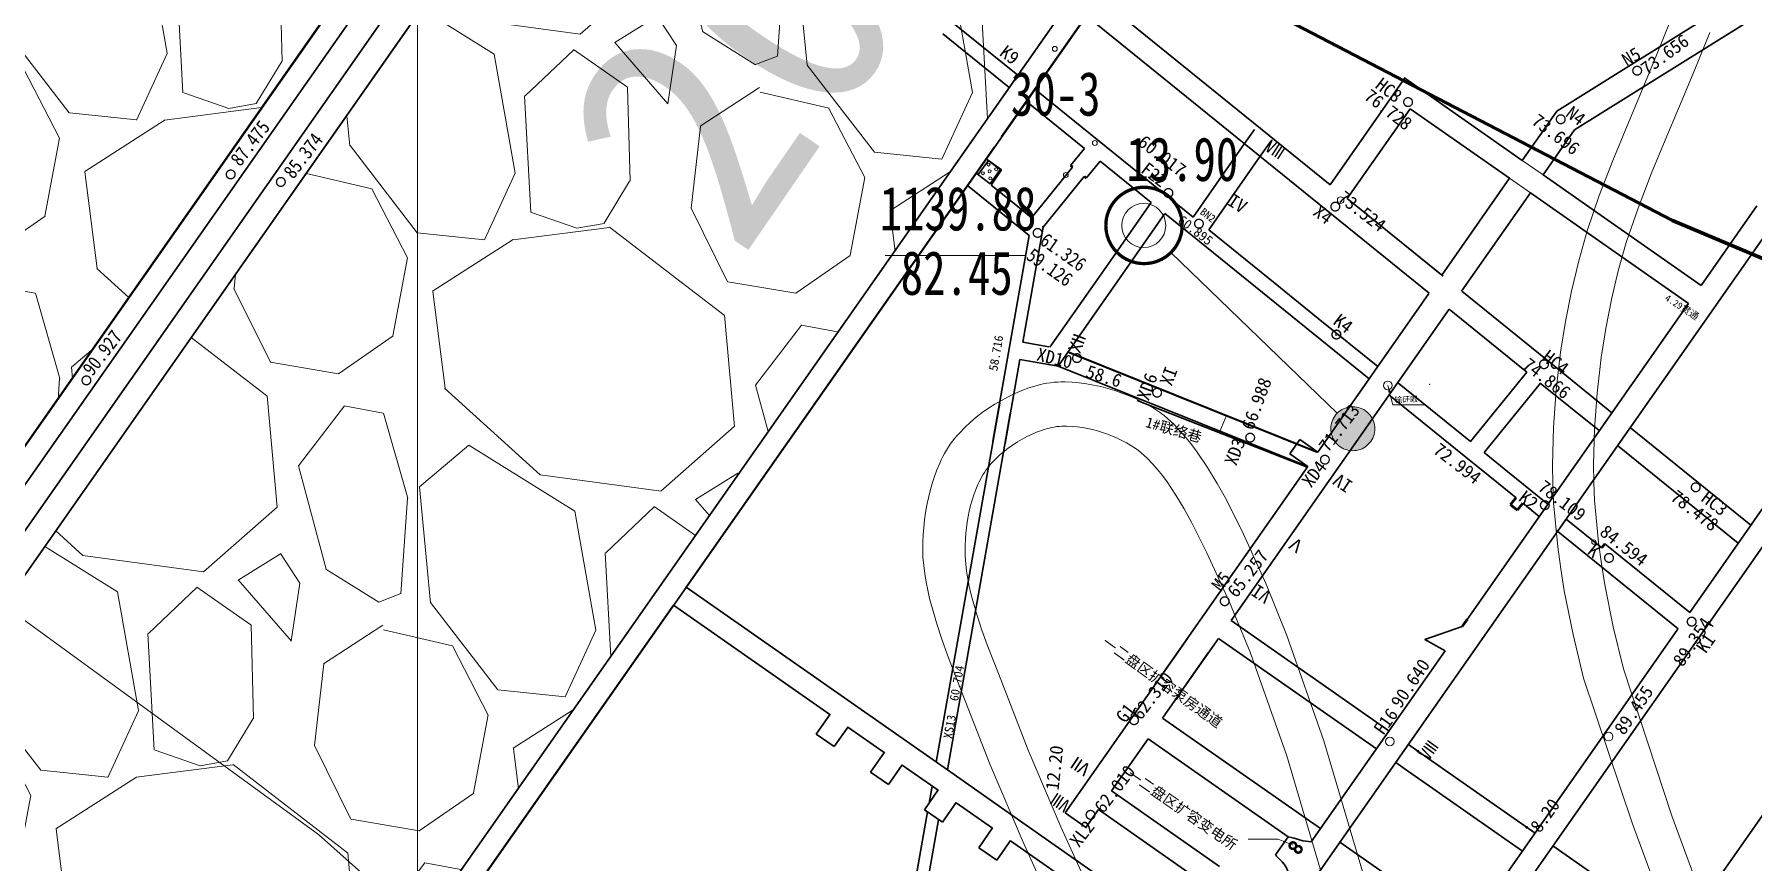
# Model space of a CAD drawing. Header units: inches. Extents: x 36473197 to 36486087, y 3899343 to 3911260.
# Drawn here: x 36481912.7 to 36482304.2, y 3903540.6 to 3903729.2 of the extents above; entities that cross this region are included whole.
import ezdxf

# ---------------------------------------------------------------- set-up
doc = ezdxf.new("R2010")
doc.units = ezdxf.units.IN
doc.header["$MEASUREMENT"] = 0
doc.layers.get('0').update_dxf_attribs({"lineweight": 0})
doc.layers.get('Defpoints').update_dxf_attribs({"lineweight": 0})
for name, color, linetype, lineweight in [('4煤底板等值线', 7, 'Continuous', 0), ('公路', 7, 'Continuous', 0), ('向北背斜轴', 7, 'Continuous', 0), ('四盘区辅运巷', 7, 'Continuous', 0), ('密闭墙', 7, 'Continuous', 0), ('导线点', 7, 'Continuous', 0), ('巷道掘进尺', 7, 'Continuous', 0), ('巷道注记', 7, 'Continuous', 0), ('经纬网', 7, 'Continuous', 0), ('采掘图', 7, 'Continuous', 0), ('采空区', 7, 'Continuous', 0), ('钻孔', 7, 'Continuous', 0), ('钻孔变量', 7, 'Continuous', 0)]:
    doc.layers.add(name, color=color, linetype=linetype, lineweight=lineweight)
doc.layers.add('保护煤柱', color=7, linetype='Continuous', lineweight=0, true_color=0xff0042)
doc.layers.add('巷道1', color=7, linetype='Continuous', lineweight=0, true_color=0x2d2d2d)
doc.styles.add('仿宋', font='simfang.ttf')
doc.styles.add('宋体', font='SIMSUN.TTC')
doc.styles.add('黑体', font='simhei.ttf')
doc.linetypes.add('保护煤柱', pattern='A,0.0195,-0.001,[6,西北矿业高家堡煤矿2022年采掘接续图(2022.8.14).shx,S=1.01575e-06,R=0,X=0,Y=0],0.0195', length=0.04)
doc.dimstyles.get("Standard").update_dxf_attribs({"dimtxt": 30, "dimasz": 20, "dimexe": 0.18, "dimexo": 0.0625, "dimgap": 0.09, "dimtad": 1, "dimdec": 0, "dimzin": 0, "dimdsep": 46, "dimtxsty": '仿宋', "dimcen": 0.09, "dimclrd": 150, "dimclre": 150, "dimadec": 0, "dimazin": 0, "dimtfac": 1, "dimtdec": 0, "dimtofl": 0, "dimtmove": 0, "dimatfit": 3, "dimfxl": 1, "dimtolj": 1, "dimtzin": 0, "dimlwd": 0, "dimarcsym": 0})

# ---------------------------------------------------------------- blocks, each defined once
blk = doc.blocks.new('临时经纬仪导线点_1')
at = {"color": 7, "const_width": 0.3}
blk.add_lwpolyline([(1, 0), (0.97, 0.26), (0.87, 0.5), (0.71, 0.71), (0.5, 0.87), (0.26, 0.97), (0, 1), (-0.26, 0.97), (-0.5, 0.87), (-0.71, 0.71), (-0.87, 0.5), (-0.97, 0.26), (-1, 0), (-0.97, -0.26), (-0.87, -0.5), (-0.71, -0.71), (-0.5, -0.87), (-0.26, -0.97), (0, -1), (0.26, -0.97), (0.5, -0.87), (0.71, -0.71), (0.87, -0.5), (0.97, -0.26), (1, 0)], dxfattribs=at)
blk = doc.blocks.new('临时经纬仪导线点')
at = {"color": 0, "const_width": 0.3}
blk.add_lwpolyline([(1, 0), (0.97, 0.26), (0.87, 0.5), (0.71, 0.71), (0.5, 0.87), (0.26, 0.97), (0, 1), (-0.26, 0.97), (-0.5, 0.87), (-0.71, 0.71), (-0.87, 0.5), (-0.97, 0.26), (-1, 0), (-0.97, -0.26), (-0.87, -0.5), (-0.71, -0.71), (-0.5, -0.87), (-0.26, -0.97), (0, -1), (0.26, -0.97), (0.5, -0.87), (0.71, -0.71), (0.87, -0.5), (0.97, -0.26), (1, 0)], dxfattribs=at)
blk = doc.blocks.new('lr_block_328')
at = {"color": 7, "const_width": 0.6}
blk.add_lwpolyline([(1.18, 1.69), (1.15, 1.64), (0.92, 1.31), (0.69, 0.98), (0.46, 0.66), (0.23, 0.33), (0, 0)], dxfattribs=at)
blk = doc.blocks.new('lr_block_149')
at = {"color": 7, "const_width": 0.6}
blk.add_lwpolyline([(0.76, 0.93), (0.69, 0.85), (0.44, 0.54), (0.19, 0.23), (0, 0)], dxfattribs=at)
blk = doc.blocks.new('lr_block_150')
at = {"color": 30, "true_color": 0xff8000, "const_width": 0.6}
blk.add_lwpolyline([(0, 0), (0.09, 0.11), (0.34, 0.42), (0.59, 0.73), (0.84, 1.04), (1.09, 1.35), (1.28, 1.59)], dxfattribs=at)
blk = doc.blocks.new('lr_block_151')
at = {"color": 30, "true_color": 0xff8000, "const_width": 0.6}
blk.add_lwpolyline([(1.56, 0), (1.48, 0.06), (1.17, 0.31), (0.86, 0.56), (0.55, 0.81), (0.23, 1.07), (0, 1.25)], dxfattribs=at)
blk = doc.blocks.new('lr_block_152')
at = {"color": 30, "true_color": 0xff8000, "const_width": 0.6}
blk.add_lwpolyline([(1.27, 1.58), (1.19, 1.48), (0.94, 1.17), (0.69, 0.86), (0.44, 0.55), (0.19, 0.23), (0, 0)], dxfattribs=at)
blk = doc.blocks.new('lr_block_254_1')
at = {"color": 30, "true_color": 0xff8000, "const_width": 0.6}
blk.add_lwpolyline([(0.47, 0), (0.23, 0.19), (0, 0.38)], dxfattribs=at)
blk = doc.blocks.new('lr_block_255_1')
at = {"color": 30, "true_color": 0xff8000, "const_width": 0.6}
blk.add_lwpolyline([(0.48, 0), (0.23, 0.2), (0, 0.39)], dxfattribs=at)
blk = doc.blocks.new('*D205')
at = {"layer": 'Defpoints', "color": 0, "transparency": 16777216}
for p in [(36485936.09, 3904772.87), (36482207.75, 3899448.44), (36482358.83, 3899342.66)]:
    blk.add_point(p, dxfattribs=at)
at = {"layer": '四盘区辅运巷', "color": 150, "lineweight": -2, "transparency": 16777216}
for p, q in [((36485936.14, 3904772.84), (36486087.31, 3904666.98)), ((36482207.81, 3899448.41), (36482358.98, 3899342.55))]:
    blk.add_line(p, q, dxfattribs=at)
at = {"layer": '四盘区辅运巷', "color": 150, "lineweight": 0, "transparency": 16777216}
blk.add_line((36486075.69, 3904650.7), (36482370.3, 3899359.04), dxfattribs=at)
at = {"layer": '四盘区辅运巷', "color": 150, "transparency": 16777216}
for points in [[(36486072.96, 3904652.61), (36486078.42, 3904648.79), (36486087.16, 3904667.08)], [(36482367.57, 3899360.95), (36482373.03, 3899357.13), (36482358.83, 3899342.66)]]:
    blk.add_solid(points, dxfattribs=at)
at = {"layer": '四盘区辅运巷', "color": 0, "transparency": 16777216, "insert": (36484210.49, 3902013.62), "char_height": 30, "attachment_point": 5, "rotation": 54.9991, "style": '仿宋'}
blk.add_mtext('\\A1;650', dxfattribs=at)

msp = doc.modelspace()

# ---------------------------------------------------------------- hatches: boundary and pattern name
at = {"layer": '导线点'}
msp.add_hatch(color=7, dxfattribs=at).paths.add_polyline_path([(36482221.06, 3903649.15), (36482221.78, 3903647.58), (36482221.23, 3903647.43)], flags=17)
at = {"layer": '采空区'}
h = msp.add_hatch(dxfattribs=at)
h.set_pattern_fill('GRAVEL', color=160, scale=105.790118, angle=-45, style=0)
h.set_pattern_definition([(148.011827392, (68595906.7824, -13822342.932), (-1084.5972532358, 668.1492536708), [14.23257937, -1409.02790148]), (104.968780616, (68595894.711, -13822335.3927), (324.60542222537, -1231.83032385526), [24.42355305, -2417.93098663]), (52.509486966, (68595888.4025, -13822311.798), (-962.3304480337, -1243.8860362498), [17.2213618, -1704.91699648]), (187.272728894, (68595855.193, -13822275.7586), (2102.03324767324, 263.1870727482), [22.2411029, -2201.86876955]), (212.832694066, (68595833.131, -13822278.574), (1158.3562619836, 741.3383686664), [21.80916186, -2159.1099997]), (277.272728894, (68595814.8055, -13822290.399), (-263.1870727482, 2102.03324767324), [22.2411029, -2201.86876955]), (317.693280355, (68595817.621, -13822312.461), (-1280.6230671857, 1170.6969212542), [29.41272083, -2911.85698693]), (352.254368263, (68595839.3733, -13822332.2587), (2420.61081370132, -325.1753159775), [27.7686366, -2749.09602793]), (41.428605503, (68595866.8885, -13822336.001), (1207.43395219005, 1072.25659396515), [22.31642548, -2209.32856695]), (95.235398197, (68595883.621, -13822321.235), (97.870433537, -1164.3841181808), [25.4776458, -1248.40407042]), (142.396477686, (68595881.2962, -13822295.8634), (-1366.43778832802, 1048.145169176), [32.9481208, -3261.86639243]), (58.813114722, (68595872.336, -13822379.084), (496.519811386, 839.4937490794), [11.24559538, -1113.31878876]), (91.468274278, (68595878.1593, -13822369.463), (30.4242278625, -1391.1191068693), [21.39467617, -2118.07806326]), (144.99903989, (68595877.61, -13822348.076), (-104.18323661, -18.36851547), [14.96094433, -134.64887587]), (123.197630402, (68595888.827, -13822338.578), (300.20905056, -484.1791521155), [8.05676384, -797.61677474]), (211.800449374, (68595884.416, -13822331.837), (294.181194363, 159.288783014), [11.39391312, -558.30330943]), (310.96279642, (68595874.732, -13822337.84), (263.472019624, -275.812678895), [18.50575962, -598.35133172]), (81.56409107, (68595886.864, -13822351.815), (-67.446205674, -226.734988688), [13.38149787, -321.15623022]), (296.388580222, (68595873.762, -13822271.4104), (496.2348645101, -986.7268196989), [18.74600898, -1855.85966514]), (350.34521583, (68595882.094, -13822288.203), (-1219.489664585, 214.679276294), [15.7268648, -1556.95630813]), (213.197630402, (68595907.701, -13822348.142), (484.1791521155, 300.20905056), [16.11342188, -789.5601167]), (263.609499554, (68595894.217, -13822356.964), (128.86455515155, 1096.9379125064), [18.74600898, -1855.85966514]), (259.44299467, (68595809.169, -13822282.799), (116.523895881, 557.653213987), [18.07741543, -885.7937524]), (214.774180457, (68595805.8566, -13822300.57), (1054.1730253733, 722.9698531985), [15.14681757, -1499.53716794]), (346.800449375, (68595803.701, -13822367.552), (557.653213987, -116.523895881), [16.11342188, -789.5601167]), (297.353064525, (68595819.389, -13822371.231), (-655.5236475241, 1280.9080140618), [17.73370334, -1755.63182905]), (349.44299467, (68595794.701, -13822316.502), (-557.653213987, 116.523895881), [9.03870772, -894.8324601]), (21.30897236, (68595802.6, -13822361.3), (398.364430973, 177.657298482), [5.39423814, -534.03163993]), (85.96279642, (68595807.625, -13822359.34), (-49.077690206, -330.918225299), [21.80916186, -414.37467045]), (106.008045845, (68595809.16, -13822337.5855), (287.8683912895, -1023.4638506347), [20.21120212, -2000.90617204]), (223.68910741, (68595865.356, -13822339.494), (189.997957753, 140.920267546), [15.25726246, -366.17443387]), (273.156266475, (68595854.3234, -13822350.033), (103.8982897342, -1807.85205331037), [26.63731707, -2637.08980142]), (340.94443579, (68595855.79, -13822376.63), (-802.7567181436, 288.1533381656), [10.89172743, -1078.2842042]), (9.9990399, (68595866.08, -13822380.19), (85.81472114, 122.55175208), [6.3474071, -99.4427113]), (40.255477052, (68595811.918, -13822334.951), (-655.8085944002, -545.3125547165), [14.6967864, -1454.9865081]), (328.011827393, (68595823.1344, -13822325.454), (1084.5972532358, -668.1492536708), [28.46515874, -1394.7953221]), (279.9990399, (68595847.28, -13822340.53), (122.55175208, -85.81472114), [27.50543078, -78.28468762]), (245.303886357, (68595852.053, -13822367.621), (-545.5975015926, -1170.4119743781), [16.72689878, -1655.96174163]), (174.053643987, (68595845.065, -13822382.818), (-435.101461909, 30.7091747386), [15.40325282, -754.76043433]), (127.645015252, (68595829.7442, -13822381.222), (-1390.83415999324, 1795.7963409158), [25.07913442, -2482.83845253]), (95.425118628, (68595814.4267, -13822361.364), (-134.60746447276, 1372.75059140138), [26.5320559, -2626.6706156])])
h.paths.add_polyline_path([(36482201.34, 3904312.14), (36481612.67, 3903471.47), (36481735.56, 3903385.42), (36482324.23, 3904226.1)], flags=17)
h = msp.add_hatch(dxfattribs=at)
h.set_pattern_fill('GRAVEL', color=160, scale=105.790118, angle=-45, style=0)
h.set_pattern_definition([(148.011827392, (68596004.432, -13822474.41), (-1084.5972532358, 668.1492536708), [14.23257937, -1409.02790148]), (104.968780616, (68595992.3607, -13822466.8707), (324.60542222537, -1231.83032385526), [24.42355305, -2417.93098663]), (52.509486966, (68595986.052, -13822443.276), (-962.3304480337, -1243.8860362498), [17.2213618, -1704.91699648]), (187.272728894, (68595952.843, -13822407.2366), (2102.03324767324, 263.1870727482), [22.2411029, -2201.86876955]), (212.832694066, (68595930.7806, -13822410.052), (1158.3562619836, 741.3383686664), [21.80916186, -2159.1099997]), (277.272728894, (68595912.4553, -13822421.877), (-263.1870727482, 2102.03324767324), [22.2411029, -2201.86876955]), (317.693280355, (68595915.271, -13822443.939), (-1280.6230671857, 1170.6969212542), [29.41272083, -2911.85698693]), (352.254368263, (68595937.023, -13822463.7366), (2420.61081370132, -325.1753159775), [27.7686366, -2749.09602793]), (41.428605503, (68595964.5384, -13822467.479), (1207.43395219005, 1072.25659396515), [22.31642548, -2209.32856695]), (95.235398197, (68595981.271, -13822452.713), (97.870433537, -1164.3841181808), [25.4776458, -1248.40407042]), (142.396477686, (68595978.946, -13822427.3413), (-1366.43778832802, 1048.145169176), [32.9481208, -3261.86639243]), (58.813114722, (68595969.986, -13822510.562), (496.519811386, 839.4937490794), [11.24559538, -1113.31878876]), (91.468274278, (68595975.809, -13822500.941), (30.4242278625, -1391.1191068693), [21.39467617, -2118.07806326]), (144.99903989, (68595975.26, -13822479.55), (-104.18323661, -18.36851547), [14.96094433, -134.64887587]), (123.197630402, (68595986.477, -13822470.056), (300.20905056, -484.1791521155), [8.05676384, -797.61677474]), (211.800449374, (68595982.066, -13822463.315), (294.181194363, 159.288783014), [11.39391312, -558.30330943]), (310.96279642, (68595972.382, -13822469.319), (263.472019624, -275.812678895), [18.50575962, -598.35133172]), (81.56409107, (68595984.514, -13822483.293), (-67.446205674, -226.734988688), [13.38149787, -321.15623022]), (296.388580222, (68595971.412, -13822402.8884), (496.2348645101, -986.7268196989), [18.74600898, -1855.85966514]), (350.34521583, (68595979.744, -13822419.681), (-1219.489664585, 214.679276294), [15.7268648, -1556.95630813]), (213.197630402, (68596005.35, -13822479.62), (484.1791521155, 300.20905056), [16.11342188, -789.5601167]), (263.609499554, (68595991.867, -13822488.442), (128.86455515155, 1096.9379125064), [18.74600898, -1855.85966514]), (259.44299467, (68595906.818, -13822414.277), (116.523895881, 557.653213987), [18.07741543, -885.7937524]), (214.774180457, (68595903.5065, -13822432.048), (1054.1730253733, 722.9698531985), [15.14681757, -1499.53716794]), (346.800449375, (68595901.351, -13822499.03), (557.653213987, -116.523895881), [16.11342188, -789.5601167]), (297.353064525, (68595917.039, -13822502.709), (-655.5236475241, 1280.9080140618), [17.73370334, -1755.63182905]), (349.44299467, (68595892.35, -13822447.98), (-557.653213987, 116.523895881), [9.03870772, -894.8324601]), (21.30897236, (68595900.25, -13822492.779), (398.364430973, 177.657298482), [5.39423814, -534.03163993]), (85.96279642, (68595905.274, -13822490.819), (-49.077690206, -330.918225299), [21.80916186, -414.37467045]), (106.008045845, (68595906.81, -13822469.0635), (287.8683912895, -1023.4638506347), [20.21120212, -2000.90617204]), (223.68910741, (68595963.006, -13822470.972), (189.997957753, 140.920267546), [15.25726246, -366.17443387]), (273.156266475, (68595951.9732, -13822481.511), (103.8982897342, -1807.85205331037), [26.63731707, -2637.08980142]), (340.94443579, (68595953.44, -13822508.108), (-802.7567181436, 288.1533381656), [10.89172743, -1078.2842042]), (9.9990399, (68595963.73, -13822511.66), (85.81472114, 122.55175208), [6.3474071, -99.4427113]), (40.255477052, (68595909.568, -13822466.429), (-655.8085944002, -545.3125547165), [14.6967864, -1454.9865081]), (328.011827393, (68595920.784, -13822456.932), (1084.5972532358, -668.1492536708), [28.46515874, -1394.7953221]), (279.9990399, (68595944.93, -13822472.01), (122.55175208, -85.81472114), [27.50543078, -78.28468762]), (245.303886357, (68595949.703, -13822499.0986), (-545.5975015926, -1170.4119743781), [16.72689878, -1655.96174163]), (174.053643987, (68595942.714, -13822514.296), (-435.101461909, 30.7091747386), [15.40325282, -754.76043433]), (127.645015252, (68595927.394, -13822512.7), (-1390.83415999324, 1795.7963409158), [25.07913442, -2482.83845253]), (95.425118628, (68595912.0765, -13822492.842), (-134.60746447276, 1372.75059140138), [26.5320559, -2626.6706156])])
h.paths.add_polyline_path([(36481768.08, 3903402.55), (36481866.36, 3903333.73), (36482482.06, 3904213.01), (36482383.78, 3904281.83)], flags=17)
at = {"layer": '钻孔变量'}
msp.add_hatch(color=7, dxfattribs=at).paths.add_polyline_path([(36482208.05, 3903639.28), (36482208.06, 3903638.84), (36482208.12, 3903638.41), (36482208.22, 3903637.98), (36482208.35, 3903637.56), (36482208.52, 3903637.16), (36482208.72, 3903636.77), (36482208.95, 3903636.4), (36482209.22, 3903636.06), (36482209.51, 3903635.73), (36482209.84, 3903635.44), (36482210.18, 3903635.17), (36482210.55, 3903634.94), (36482210.94, 3903634.73), (36482211.35, 3903634.57), (36482211.76, 3903634.43), (36482212.19, 3903634.34), (36482212.63, 3903634.28), (36482213.06, 3903634.26), (36482213.5, 3903634.28), (36482213.93, 3903634.34), (36482214.36, 3903634.43), (36482214.78, 3903634.57), (36482215.18, 3903634.73), (36482215.57, 3903634.94), (36482215.94, 3903635.17), (36482216.29, 3903635.44), (36482216.61, 3903635.73), (36482216.91, 3903636.06), (36482217.17, 3903636.4), (36482217.41, 3903636.77), (36482217.61, 3903637.16), (36482217.78, 3903637.56), (36482217.91, 3903637.98), (36482218, 3903638.41), (36482218.06, 3903638.84), (36482218.08, 3903639.28), (36482218.08, 3903639.28), (36482218.06, 3903639.72), (36482218, 3903640.15), (36482217.91, 3903640.58), (36482217.78, 3903641), (36482217.61, 3903641.4), (36482217.41, 3903641.79), (36482217.17, 3903642.16), (36482216.91, 3903642.51), (36482216.61, 3903642.83), (36482216.29, 3903643.12), (36482215.94, 3903643.39), (36482215.57, 3903643.63), (36482215.18, 3903643.83), (36482214.78, 3903644), (36482214.36, 3903644.13), (36482213.93, 3903644.22), (36482213.5, 3903644.28), (36482213.06, 3903644.3), (36482212.63, 3903644.28), (36482212.19, 3903644.22), (36482211.76, 3903644.13), (36482211.35, 3903644), (36482210.94, 3903643.83), (36482210.55, 3903643.63), (36482210.18, 3903643.39), (36482209.84, 3903643.12), (36482209.51, 3903642.83), (36482209.22, 3903642.51), (36482208.95, 3903642.16), (36482208.72, 3903641.79), (36482208.52, 3903641.4), (36482208.35, 3903641), (36482208.22, 3903640.58), (36482208.12, 3903640.15), (36482208.06, 3903639.72)], flags=17)

# ---------------------------------------------------------------- linework, layer by layer
at = {"layer": '4煤底板等值线', "color": 7, "linetype": 'Continuous', "lineweight": 0, "flags": 128}
msp.add_lwpolyline([(36481822.82, 3903659.41), (36481977.38, 3903546.78), (36482000.5, 3903526.21), (36482014.66, 3903511.7), (36482027.4, 3903496.5), (36482033.14, 3903488.56), (36482038.94, 3903479.16), (36482048.94, 3903459.61), (36482061.24, 3903428.92), (36482074.16, 3903386.14), (36482120.21, 3903137.56)], dxfattribs=at)
at = {"layer": '保护煤柱', "color": 1, "linetype": '保护煤柱', "lineweight": 30, "ltscale": 3750, "true_color": 0xff0000, "flags": 128}
msp.add_lwpolyline([(36482730.63, 3904134.24), (36482199.77, 3903801.12), (36481441.7, 3902718.59)], dxfattribs=at)
at = {"layer": '公路', "color": 8, "linetype": 'Continuous', "lineweight": 9, "true_color": 0x808080, "flags": 128}
for points in [[(36482288.9, 3903516.49), (36482276.77, 3903549.2), (36482265.67, 3903582.44), (36482263.26, 3903592.35), (36482261.27, 3903602.33), (36482260.45, 3903607.33), (36482259.76, 3903612.35), (36482258.8, 3903622.41), (36482258.62, 3903626.7), (36482258.57, 3903630.99), (36482258.8, 3903639.58), (36482259.43, 3903648.16), (36482260.42, 3903656.71), (36482261.55, 3903663.71), (36482262.92, 3903670.67), (36482264.54, 3903677.57), (36482266.44, 3903684.39), (36482269.22, 3903692.44), (36482272.3, 3903700.4), (36482275.56, 3903708.3), (36482278.88, 3903716.18), (36482282.3, 3903724.45), (36482285.64, 3903732.75)], [(36482297.93, 3903518.03), (36482285.79, 3903551.04), (36482274.74, 3903584.56), (36482272.42, 3903594.09), (36482270.51, 3903603.68), (36482269.72, 3903608.49), (36482269.05, 3903613.31), (36482268.13, 3903622.99), (36482267.96, 3903627.05), (36482267.91, 3903631.12), (36482268.13, 3903639.26), (36482268.72, 3903647.39), (36482269.67, 3903655.49), (36482270.74, 3903662.12), (36482272.04, 3903668.71), (36482273.57, 3903675.24), (36482275.36, 3903681.7), (36482278.07, 3903689.57), (36482281.09, 3903697.35), (36482284.28, 3903705.08), (36482287.53, 3903712.79), (36482291.01, 3903721.2), (36482294.4, 3903729.64)], [(36482146.05, 3903527.2), (36482138, 3903544.99), (36482130.45, 3903562.64), (36482123.55, 3903580.35), (36482120.76, 3903587.65), (36482119.44, 3903591.33), (36482118.22, 3903595.03), (36482117.14, 3903598.73), (36482116.66, 3903600.59), (36482116.23, 3903602.45), (36482115.86, 3903604.32), (36482115.54, 3903606.2), (36482115.3, 3903608.09), (36482115.14, 3903610.01), (36482115.09, 3903611.68), (36482115.11, 3903613.38), (36482115.19, 3903615.08), (36482115.32, 3903616.78), (36482115.5, 3903618.48), (36482115.74, 3903620.17), (36482116.03, 3903621.85), (36482116.38, 3903623.51), (36482116.78, 3903625.15), (36482117.24, 3903626.77), (36482117.75, 3903628.36), (36482118.33, 3903629.92), (36482118.97, 3903631.44), (36482119.32, 3903632.19), (36482119.68, 3903632.92), (36482120.07, 3903633.65), (36482120.48, 3903634.36), (36482121.36, 3903635.75), (36482121.86, 3903636.43), (36482122.38, 3903637.09), (36482122.93, 3903637.74), (36482123.5, 3903638.37), (36482124.7, 3903639.59), (36482125.95, 3903640.76), (36482127.27, 3903641.88), (36482128.64, 3903642.94), (36482130.05, 3903643.94), (36482131.51, 3903644.88), (36482133, 3903645.75), (36482134.52, 3903646.57), (36482136.08, 3903647.31), (36482137.66, 3903647.98), (36482139.27, 3903648.57), (36482140.08, 3903648.83), (36482140.89, 3903649.07), (36482141.71, 3903649.29), (36482142.54, 3903649.48), (36482143.37, 3903649.64), (36482144.2, 3903649.77), (36482145.01, 3903649.86), (36482145.83, 3903649.91), (36482146.65, 3903649.94), (36482147.46, 3903649.94), (36482149.11, 3903649.88), (36482150.75, 3903649.74), (36482152.39, 3903649.52), (36482154.02, 3903649.23), (36482155.65, 3903648.87), (36482157.26, 3903648.45), (36482158.86, 3903647.97), (36482160.44, 3903647.42), (36482162, 3903646.82), (36482163.53, 3903646.16), (36482165.03, 3903645.43), (36482166.49, 3903644.65), (36482167.2, 3903644.24), (36482167.9, 3903643.81), (36482169.24, 3903642.9), (36482170.06, 3903642.27), (36482170.84, 3903641.61), (36482171.6, 3903640.92), (36482172.34, 3903640.22), (36482173.76, 3903638.75), (36482175.1, 3903637.21), (36482176.4, 3903635.61), (36482177.64, 3903633.94), (36482179.98, 3903630.47), (36482182.18, 3903626.82), (36482184.26, 3903623.04), (36482188.14, 3903615.26), (36482193.31, 3903603.84), (36482198.06, 3903592.16), (36482206.51, 3903568.11), (36482220.94, 3903519.34)], [(36482154.61, 3903530.79), (36482146.58, 3903548.5), (36482139.11, 3903565.98), (36482132.32, 3903583.47), (36482129.79, 3903590.05), (36482128.58, 3903593.38), (36482127.47, 3903596.71), (36482126.49, 3903600.05), (36482126.07, 3903601.73), (36482125.68, 3903603.4), (36482125.35, 3903605.08), (36482125.08, 3903606.77), (36482124.87, 3903608.47), (36482124.74, 3903610.19), (36482124.72, 3903611.48), (36482124.74, 3903612.77), (36482124.8, 3903614.07), (36482124.9, 3903615.38), (36482125.04, 3903616.68), (36482125.22, 3903617.97), (36482125.44, 3903619.25), (36482125.7, 3903620.52), (36482126, 3903621.77), (36482126.35, 3903623.01), (36482126.74, 3903624.22), (36482127.18, 3903625.41), (36482127.66, 3903626.57), (36482127.93, 3903627.14), (36482128.21, 3903627.7), (36482128.5, 3903628.25), (36482128.81, 3903628.79), (36482129.14, 3903629.32), (36482129.49, 3903629.84), (36482129.84, 3903630.32), (36482130.22, 3903630.78), (36482130.61, 3903631.24), (36482131.01, 3903631.68), (36482131.86, 3903632.55), (36482132.75, 3903633.37), (36482133.68, 3903634.16), (36482134.65, 3903634.91), (36482135.65, 3903635.62), (36482136.68, 3903636.28), (36482137.73, 3903636.9), (36482138.81, 3903637.48), (36482139.9, 3903638), (36482141.02, 3903638.48), (36482142.15, 3903638.89), (36482142.72, 3903639.08), (36482143.3, 3903639.25), (36482143.88, 3903639.4), (36482144.46, 3903639.54), (36482145.04, 3903639.66), (36482145.62, 3903639.75), (36482146.2, 3903639.81), (36482146.78, 3903639.84), (36482147.37, 3903639.86), (36482147.95, 3903639.86), (36482149.11, 3903639.81), (36482150.28, 3903639.71), (36482151.45, 3903639.55), (36482152.61, 3903639.34), (36482153.77, 3903639.08), (36482154.92, 3903638.78), (36482156.06, 3903638.43), (36482157.19, 3903638.04), (36482158.3, 3903637.61), (36482159.4, 3903637.14), (36482160.47, 3903636.62), (36482161.51, 3903636.07), (36482162.53, 3903635.48), (36482163.5, 3903634.85), (36482164.21, 3903634.31), (36482164.89, 3903633.75), (36482165.55, 3903633.17), (36482166.19, 3903632.56), (36482167.41, 3903631.31), (36482168.58, 3903629.98), (36482169.69, 3903628.6), (36482170.76, 3903627.16), (36482172.78, 3903624.15), (36482174.67, 3903620.98), (36482176.45, 3903617.71), (36482179.79, 3903611.01), (36482184.96, 3903599.77), (36482189.67, 3903588.33), (36482198.01, 3903564.73), (36482212.28, 3903516.54)]]:
    msp.add_lwpolyline(points, dxfattribs=at)
at = {"layer": '向北背斜轴', "color": 1, "lineweight": 100, "true_color": 0xff0000, "flags": 128}
msp.add_lwpolyline([(36482668.8, 3903691.37), (36482510.15, 3903644.05), (36482483.97, 3903638.84), (36482466.65, 3903636.71), (36482458.05, 3903636.24), (36482447.05, 3903636.57), (36482425.22, 3903639.1), (36482392.78, 3903646.13), (36482349.88, 3903659.8), (36482285.94, 3903686.75), (36481795.4, 3903941.92), (36481650.15, 3904035.39)], dxfattribs=at)
at = {"layer": '密闭墙', "color": 30, "lineweight": 5, "true_color": 0xff8000}
for p, q in [((36482256.43, 3903697.14), (36482251.68, 3903700.46)), ((36482253.56, 3903693.04), (36482248.81, 3903696.37))]:
    msp.add_line(p, q, dxfattribs=at)
at = {"layer": '导线点', "linetype": 'Continuous'}
msp.add_line((36482140.67, 3903716.82, -0.2), (36482138.72, 3903714.03, -0.2), dxfattribs=at)
at = {"layer": '导线点'}
for p, q in [((36482221.06, 3903649.15), (36482222.16, 3903644.72)), ((36482222.16, 3903644.72), (36482229.69, 3903644.72)), ((36482196.07, 3903545.73), (36482189.21, 3903545.73)), ((36482199.45, 3903544.36, -0.2), (36482196.07, 3903545.73))]:
    msp.add_line(p, q, dxfattribs=at)
at = {"layer": '导线点', "color": 7, "linetype": 'Continuous'}
for centre in [(36482145.18, 3903725.89, -0.2), (36482154.3, 3903704.42, -0.2), (36482147.7, 3903697.11, -0.2)]:
    msp.add_circle(centre, 0.552, dxfattribs=at)
at = {"layer": '导线点', "color": 7}
for centre in [(36482130.09, 3903699.5), (36482131.8, 3903698.42), (36482128.8, 3903697.52), (36482130.3, 3903697.96), (36482130.48, 3903696.33)]:
    msp.add_circle(centre, 0.338, dxfattribs=at)
at = {"layer": '导线点'}
for centre, radius in [((36482210.31, 3903691.37), 0.755), ((36482221.06, 3903649.15), 1)]:
    msp.add_circle(centre, radius, dxfattribs=at)
at = {"layer": '导线点', "linetype": 'Continuous'}
for centre, radius in [((36482209.32, 3903660.74, -0.2), 0.197), ((36482271.35, 3903569.1, -0.2), 1)]:
    msp.add_circle(centre, radius, dxfattribs=at)
at = {"layer": '导线点', "color": 5, "true_color": 0x0000ff}
msp.add_circle((36482268.01, 3903613.42), 0.493, dxfattribs=at)
at = {"layer": '导线点', "color": 7, "linetype": 'Continuous', "lineweight": 0}
msp.add_circle((36482221.5, 3903567.99, -0.2), 1, dxfattribs=at)
at = {"layer": '导线点', "color": 7}
msp.add_point((36482230.61, 3903649.39), dxfattribs=at)
at = {"layer": '巷道1', "color": 7, "linetype": 'Continuous', "lineweight": 30}
for p, q in [((36481768.08, 3903402.55, -0.2), (36482203.58, 3904024.52, -0.2)), ((36481866.38, 3903333.72, -0.2), (36482310.56, 3903968.09, -0.2)), ((36482133.05, 3903705.86, -0.2), (36482315.02, 3903965.74, -0.2)), ((36481735.86, 3903385.83), (36482134.49, 3903955.14)), ((36481995.11, 3903756.08, -0.2), (36481730.23, 3903377.79, -0.2)), ((36481995.11, 3903756.08, -0.2), (36481730.23, 3903377.79, -0.2)), ((36481995.11, 3903756.08, -0.2), (36481735.85, 3903385.82, -0.2)), ((36481999.2, 3903753.21, -0.2), (36481734.32, 3903374.92, -0.2)), ((36481776.32, 3903424.44, -0.2), (36482004.12, 3903749.77, -0.2)), ((36482061.16, 3903603.18, -0.2), (36482131.45, 3903703.57, -0.2)), ((36482129.52, 3903700.8, -0.2), (36482132.71, 3903698.38, -0.2)), ((36482127.23, 3903697.52, -0.2), (36482130.42, 3903695.11, -0.2)), ((36482130.42, 3903695.11, -0.2), (36482132.71, 3903698.38, -0.2)), ((36482292.42, 3903671.94, -0.2), (36482305.16, 3903690.12, -0.2)), ((36482243.7, 3903592.94, -0.2), (36482308.95, 3903686.12, -0.2)), ((36482292.42, 3903671.94), (36482271.94, 3903686.28)), ((36482289.55, 3903667.84), (36482269.07, 3903682.18)), ((36482238.05, 3903594.28, -0.2), (36482289.55, 3903667.84, -0.2)), ((36482335.75, 3903654.29, -0.2), (36482221.4, 3903490.98, -0.2)), ((36482121.45, 3903560.96, -0.2), (36482061.16, 3903603.18, -0.2)), ((36481928.96, 3903414.39, -0.2), (36482058.29, 3903599.08, -0.2)), ((36482093.94, 3903574.12, -0.2), (36482058.29, 3903599.08, -0.2)), ((36482203.6, 3903545.08, -0.2), (36482234.09, 3903588.62, -0.2)), ((36482332.14, 3903587.93, -0.2), (36482250.15, 3903470.84, -0.2)), ((36482093.98, 3903574.18, -0.2), (36482090.82, 3903569.67, -0.2)), ((36482094.92, 3903566.81, -0.2), (36482090.82, 3903569.67, -0.2)), ((36482098.07, 3903571.31, -0.2), (36482094.92, 3903566.81, -0.2)), ((36482106.3, 3903565.47, -0.2), (36482098.03, 3903571.26, -0.2)), ((36482106.34, 3903565.52, -0.2), (36482103.18, 3903561.02, -0.2)), ((36482110.43, 3903562.66, -0.2), (36482107.28, 3903558.15, -0.2)), ((36482118.59, 3903556.86, -0.2), (36482110.39, 3903562.6, -0.2)), ((36482107.28, 3903558.15, -0.2), (36482103.18, 3903561.02, -0.2)), ((36482137.91, 3903549.43, -0.2), (36482121.45, 3903560.96, -0.2)), ((36482118.63, 3903556.92, -0.2), (36482115.47, 3903552.41, -0.2)), ((36482122.72, 3903554.05, -0.2), (36482119.57, 3903549.55, -0.2)), ((36482130.95, 3903548.21, -0.2), (36482122.68, 3903554, -0.2)), ((36482119.57, 3903549.55, -0.2), (36482115.47, 3903552.41, -0.2)), ((36482130.99, 3903548.26, -0.2), (36482127.83, 3903543.76, -0.2)), ((36482162.92, 3903531.92, -0.2), (36482137.91, 3903549.43, -0.2)), ((36482195.44, 3903542.15), (36482198.31, 3903546.25)), ((36482195.44, 3903542.15), (36482198.31, 3903546.25)), ((36482131.93, 3903540.89, -0.2), (36482127.83, 3903543.76, -0.2)), ((36482135.08, 3903545.4, -0.2), (36482131.93, 3903540.89, -0.2)), ((36482181.16, 3903513.05, -0.2), (36482135.05, 3903545.34, -0.2)), ((36482258.68, 3903544.22, -0.2), (36482278.84, 3903530.11, -0.2))]:
    msp.add_line(p, q, dxfattribs=at)
at = {"layer": '巷道1', "lineweight": 30}
msp.add_line((36481735.86, 3903385.83), (36482077.12, 3903873.6), dxfattribs=at)
at = {"layer": '巷道1', "color": 30, "linetype": 'Continuous', "lineweight": 30, "true_color": 0xff8000}
for p, q in [((36482420.22, 3903812.09, -0.2), (36482259.54, 3903711.69, -0.2)), ((36482423.01, 3903807, -0.2), (36482263.61, 3903707.4, -0.2)), ((36482119.66, 3903729.32, -0.2), (36482134.79, 3903717.06, -0.2)), ((36482207.91, 3903694.91, -0.2), (36482225.01, 3903719.33, -0.2)), ((36482251.68, 3903700.46), (36482224.92, 3903719.2)), ((36482211.81, 3903691.76, -0.2), (36482226.15, 3903712.24, -0.2)), ((36482248.81, 3903696.37), (36482226.15, 3903712.24)), ((36482259.54, 3903711.69), (36482256.57, 3903707.45)), ((36482256.57, 3903707.45), (36482251.68, 3903700.46)), ((36482263.61, 3903707.4), (36482261.33, 3903704.13)), ((36482148.76, 3903699.29, -0.2), (36482151.92, 3903703.19, -0.2)), ((36482176.67, 3903687.53, -0.09), (36482188.4, 3903704.28, -0.03)), ((36482261.33, 3903704.13), (36482256.43, 3903697.14)), ((36482127.72, 3903697.23, -0.2), (36482130.07, 3903700.46, -0.2)), ((36482130.07, 3903700.46, -0.2), (36482133.06, 3903698.29, -0.2)), ((36482139.89, 3903687.38, -0.2), (36482149.24, 3903698.93, -0.2)), ((36482152.35, 3903696.41, -0.2), (36482155.5, 3903700.3, -0.2)), ((36482180.26, 3903684.63, -0.09), (36482191.99, 3903701.38, -0.03)), ((36482134.06, 3903687.59, -0.2), (36482125.29, 3903694.69, -0.2)), ((36482127.7, 3903697.24, -0.2), (36482127.27, 3903697.59, -0.2)), ((36482133.06, 3903698.29, -0.2), (36482130.68, 3903694.83, -0.2)), ((36482136.26, 3903690.31, -0.2), (36482130.68, 3903694.83, -0.2)), ((36482142.53, 3903685.24, -0.2), (36482151.88, 3903696.79, -0.2)), ((36482248.81, 3903696.37), (36482233.36, 3903674.3)), ((36482271.94, 3903686.28), (36482256.43, 3903697.14)), ((36482156.78, 3903676.02, -0.09), (36482167.16, 3903690.85, -0.01)), ((36482204.88, 3903690.89, -0.2), (36482204.9, 3903690.92, -0.2)), ((36482253.56, 3903693.04), (36482237.87, 3903670.63)), ((36482269.07, 3903682.18), (36482253.56, 3903693.04)), ((36482139.34, 3903683.31, -0.2), (36482134.06, 3903687.59, -0.2)), ((36482139.89, 3903687.38, -0.2), (36482136.26, 3903690.31, -0.2)), ((36482160.05, 3903673.73, -0.09), (36482170.28, 3903688.33, -0.01)), ((36482131.08, 3903636.41, -0.2), (36482139.34, 3903683.31, -0.2)), ((36482137.9, 3903659, -0.2), (36482142.53, 3903685.24, -0.2)), ((36482142.53, 3903685.24, -0.2), (36482142.32, 3903685.4, -0.2)), ((36482176.58, 3903683.23, -0.2), (36482175.43, 3903684.16, -0.2)), ((36482230.41, 3903670.09), (36482205.09, 3903633.93)), ((36482235.01, 3903666.54), (36482185.33, 3903595.59)), ((36482133.83, 3903635.92, -0.2), (36482137.21, 3903655.06, -0.2)), ((36482239.86, 3903636.36), (36482252.7, 3903652.21)), ((36482242.97, 3903633.84), (36482255.81, 3903649.69)), ((36482130.35, 3903632.27, -0.2), (36482132.62, 3903645.14, -0.2)), ((36482133.1, 3903631.79, -0.2), (36482135.03, 3903642.73, -0.2)), ((36482198.7, 3903633.52), (36482200.99, 3903636.79)), ((36482205.09, 3903633.93), (36482200.99, 3903636.79)), ((36482202.79, 3903630.65), (36482198.7, 3903633.52)), ((36482202.79, 3903630.65), (36482169.92, 3903583.71)), ((36482185.33, 3903595.59, -0.2), (36482221.31, 3903570.39, -0.2)), ((36482175.38, 3903591.49), (36482147.5, 3903551.69)), ((36482182.46, 3903591.49), (36482174.74, 3903580.46)), ((36482182.46, 3903591.49, -0.2), (36482218.45, 3903566.29, -0.2)), ((36482180.15, 3903588.19), (36482169.74, 3903573.33)), ((36482166.41, 3903568.58), (36482158.1, 3903556.7)), ((36482225.74, 3903567.29, -0.2), (36482227.91, 3903565.77, -0.2)), ((36482227.91, 3903565.77, -0.2), (36482254.59, 3903547.09, -0.2)), ((36482222.87, 3903563.19, -0.2), (36482225.04, 3903561.67, -0.2)), ((36482225.04, 3903561.67, -0.2), (36482251.72, 3903542.99, -0.2)), ((36482147.5, 3903551.69), (36482152.36, 3903548.29)), ((36482155.11, 3903552.44), (36482152.26, 3903548.36))]:
    msp.add_line(p, q, dxfattribs=at)
at = {"layer": '巷道1', "color": 30, "lineweight": 30, "true_color": 0xff8000}
for p, q in [((36482188.4, 3903704.28, -0.03), (36482190.68, 3903707.53, -0.01)), ((36482191.99, 3903701.38, -0.03), (36482194.45, 3903704.89, -0.01)), ((36482144.06, 3903657.86, -0.18), (36482156.78, 3903676.02, -0.09)), ((36482145.91, 3903653.52, -0.19), (36482160.05, 3903673.73, -0.09)), ((36482143.79, 3903657.96), (36482137.9, 3903659)), ((36482145.91, 3903653.52), (36482137.21, 3903655.06)), ((36482202.7, 3903630.55), (36482163.93, 3903645.75))]:
    msp.add_line(p, q, dxfattribs=at)
at = {"layer": '巷道1', "color": 30, "linetype": 'Continuous', "lineweight": 30, "true_color": 0xff8000, "flags": 128}
for points in [[(36482130.54, 3903757.57), (36482207.91, 3903694.91)], [(36482123.09, 3903757.16), (36482230.5, 3903670.19)], [(36482110.26, 3903741.31), (36482136.75, 3903719.86)], [(36482140.64, 3903716.7), (36482176.67, 3903687.53)], [(36482138.69, 3903713.91), (36482151.92, 3903703.19)], [(36482155.5, 3903700.3), (36482167.16, 3903690.85)], [(36482211.81, 3903691.76), (36482233.37, 3903674.3)], [(36482211.81, 3903691.76), (36482233.65, 3903674.08)], [(36482170.28, 3903688.33), (36482175.43, 3903684.16)], [(36482176.58, 3903683.23), (36482216.8, 3903650.66)], [(36482180.26, 3903684.63), (36482195.41, 3903672.35), (36482205.21, 3903664.42), (36482218.76, 3903653.45)], [(36482237.88, 3903670.65), (36482258.94, 3903653.59)], [(36482235.01, 3903666.54), (36482252.7, 3903652.21)], [(36482258.94, 3903653.59), (36482272.11, 3903642.93)], [(36482223.27, 3903649.79), (36482239.86, 3903636.36)], [(36482255.8, 3903649.7), (36482269.21, 3903638.84)], [(36482221.32, 3903647), (36482236.47, 3903634.73), (36482246.27, 3903626.79), (36482250.27, 3903623.56)], [(36482276.34, 3903639.5), (36482303.79, 3903617.27)], [(36482130.35, 3903632.27), (36482118.18, 3903563.25)], [(36482242.97, 3903633.84), (36482248.39, 3903629.45)], [(36482273.41, 3903635.44), (36482300.86, 3903613.21)], [(36482133.1, 3903631.79), (36482120.71, 3903561.48)], [(36482248.39, 3903629.45), (36482257.5, 3903622.07)], [(36482251.82, 3903622.3), (36482255.55, 3903619.28)], [(36482205.73, 3903548.13), (36482169.74, 3903573.33)], [(36482198.32, 3903546.24), (36482166.41, 3903568.58)], [(36482117.22, 3903557.82), (36482116.53, 3903553.93)], [(36482182.67, 3903539.49), (36482158.1, 3903556.7)], [(36482116.18, 3903551.92), (36482088.2, 3903393.27)], [(36482118.71, 3903550.15), (36482091.03, 3903393.17)], [(36482175.48, 3903538.18), (36482155.11, 3903552.44)], [(36482233.47, 3903528.7), (36482210.15, 3903545.03)]]:
    msp.add_lwpolyline(points, dxfattribs=at)
at = {"layer": '巷道1', "color": 30, "lineweight": 30, "true_color": 0xff8000, "flags": 128}
for points in [[(36482205.06, 3903633.85), (36482148.17, 3903656.73)], [(36482205.09, 3903633.93), (36482148.2, 3903656.8)], [(36482202.79, 3903630.65), (36482145.91, 3903653.52)]]:
    msp.add_lwpolyline(points, dxfattribs=at)
at = {"layer": '巷道1', "color": 7, "linetype": 'Continuous', "lineweight": 30, "flags": 128}
for points in [[(36482289.85, 3903597.42), (36482332.24, 3903657.99)], [(36482261.71, 3903618.66), (36482269.78, 3903612.13)], [(36482259.39, 3903616.17), (36482287.21, 3903593.64)], [(36482270.53, 3903613.07), (36482289.85, 3903597.42)], [(36482188.46, 3903514.04), (36482243.7, 3903592.94)], [(36482217.31, 3903493.84), (36482287.09, 3903593.51)], [(36482234.09, 3903588.62), (36482229.51, 3903591.25), (36482238, 3903594.2)], [(36482287.09, 3903593.51), (36482287.19, 3903593.66)], [(36482203.69, 3903545.07), (36482201.7, 3903545.36), (36482199.69, 3903545.96), (36482198.32, 3903546.24)], [(36482195.49, 3903542.22), (36482195.51, 3903542.15), (36482195.52, 3903542.12), (36482195.55, 3903542.06), (36482195.6, 3903541.98), (36482195.71, 3903541.82), (36482195.98, 3903541.52), (36482196.96, 3903540.55), (36482197.43, 3903539.99), (36482197.85, 3903539.39), (36482197.97, 3903539.18), (36482198.08, 3903538.97), (36482198.2, 3903538.66), (36482198.5, 3903537.72)]]:
    msp.add_lwpolyline(points, dxfattribs=at)
at = {"layer": '巷道1', "color": 30, "linetype": 'Continuous', "lineweight": 30, "true_color": 0xff8000, "const_width": 0.3}
msp.add_lwpolyline([(36482228.08, 3903565.77, -1), (36482227.74, 3903565.77, -1), (36482228.08, 3903565.77)], format="xyb", dxfattribs=at)
at = {"layer": '巷道1', "lineweight": 30, "const_width": 1.5}
for points in [[(36482199.71, 3903544.24, -1), (36482199.14, 3903544.24, -1), (36482199.71, 3903544.24)], [(36482200.94, 3903543.38, -1), (36482200.37, 3903543.38, -1), (36482200.94, 3903543.38)]]:
    msp.add_lwpolyline(points, format="xyb", dxfattribs=at)
at = {"layer": '巷道掘进尺', "color": 3, "true_color": 0x00ff00, "const_width": 0.3}
msp.add_lwpolyline([(36482252.88, 3903548.4, -1), (36482252.54, 3903548.4, -1), (36482252.88, 3903548.4)], format="xyb", dxfattribs=at)
at = {"layer": '经纬网', "color": 7, "linetype": 'Continuous', "lineweight": 9}
msp.add_line((36482000, 3907272.68), (36482000, 3900619.41), dxfattribs=at)
at = {"layer": '采掘图', "linetype": 'Continuous', "flags": 128}
for points in [[(36482201.34, 3904312.14), (36482324.23, 3904226.1), (36481735.56, 3903385.42), (36481612.67, 3903471.47), (36482201.34, 3904312.14)], [(36481768.08, 3903402.55), (36481866.36, 3903333.73), (36482482.06, 3904213.01), (36482383.78, 3904281.83), (36481768.08, 3903402.55)]]:
    msp.add_lwpolyline(points, dxfattribs=at)
at = {"layer": '采空区', "color": 7, "flags": 128}
msp.add_lwpolyline([(36482184.27, 3903642.3), (36482182.81, 3903638.68)], dxfattribs=at)
at = {"layer": '钻孔', "color": 7, "const_width": 0.75}
msp.add_lwpolyline([(36482174.2, 3903685.62, -1), (36482156.8, 3903685.62, -1), (36482174.2, 3903685.62)], format="xyb", dxfattribs=at)
at = {"layer": '钻孔', "flags": 128}
msp.add_lwpolyline([(36482171.64, 3903679.45), (36482209.51, 3903642.83)], dxfattribs=at)
at = {"layer": '钻孔', "color": 7, "linetype": 'Continuous', "flags": 128}
msp.add_lwpolyline([(36482106.52, 3903678.8), (36482138.68, 3903678.8)], dxfattribs=at)
at = {"layer": '钻孔', "color": 7, "linetype": 'Continuous', "lineweight": 0}
msp.add_circle((36482165.43, 3903685.62), 5.02, dxfattribs=at)
at = {"layer": '钻孔变量', "color": 7}
msp.add_lwpolyline([(36482208.05, 3903639.28), (36482208.06, 3903638.84), (36482208.12, 3903638.41), (36482208.22, 3903637.98), (36482208.35, 3903637.56), (36482208.52, 3903637.16), (36482208.72, 3903636.77), (36482208.95, 3903636.4), (36482209.22, 3903636.06), (36482209.51, 3903635.73), (36482209.84, 3903635.44), (36482210.18, 3903635.17), (36482210.55, 3903634.94), (36482210.94, 3903634.73), (36482211.35, 3903634.57), (36482211.76, 3903634.43), (36482212.19, 3903634.34), (36482212.63, 3903634.28), (36482213.06, 3903634.26), (36482213.5, 3903634.28), (36482213.93, 3903634.34), (36482214.36, 3903634.43), (36482214.78, 3903634.57), (36482215.18, 3903634.73), (36482215.57, 3903634.94), (36482215.94, 3903635.17), (36482216.29, 3903635.44), (36482216.61, 3903635.73), (36482216.91, 3903636.06), (36482217.17, 3903636.4), (36482217.41, 3903636.77), (36482217.61, 3903637.16), (36482217.78, 3903637.56), (36482217.91, 3903637.98), (36482218, 3903638.41), (36482218.06, 3903638.84), (36482218.08, 3903639.28), (36482218.08, 3903639.28), (36482218.06, 3903639.72), (36482218, 3903640.15), (36482217.91, 3903640.58), (36482217.78, 3903641), (36482217.61, 3903641.4), (36482217.41, 3903641.79), (36482217.17, 3903642.16), (36482216.91, 3903642.51), (36482216.61, 3903642.83), (36482216.29, 3903643.12), (36482215.94, 3903643.39), (36482215.57, 3903643.63), (36482215.18, 3903643.83), (36482214.78, 3903644), (36482214.36, 3903644.13), (36482213.93, 3903644.22), (36482213.5, 3903644.28), (36482213.06, 3903644.3), (36482212.63, 3903644.28), (36482212.19, 3903644.22), (36482211.76, 3903644.13), (36482211.35, 3903644), (36482210.94, 3903643.83), (36482210.55, 3903643.63), (36482210.18, 3903643.39), (36482209.84, 3903643.12), (36482209.51, 3903642.83), (36482209.22, 3903642.51), (36482208.95, 3903642.16), (36482208.72, 3903641.79), (36482208.52, 3903641.4), (36482208.35, 3903641), (36482208.22, 3903640.58), (36482208.12, 3903640.15), (36482208.06, 3903639.72), (36482208.05, 3903639.28)], dxfattribs=at)

# ---------------------------------------------------------------- block references
at = {"layer": '导线点', "color": 7, "rotation": 9.686697337865286e-10}
for p in [(36482277.87, 3903720.9), (36482225.67, 3903713.74), (36482260.46, 3903709.83), (36481957.41, 3903697.25), (36482171.06, 3903693.02), (36482209.09, 3903689.92), (36482178.01, 3903686.02), (36482150.23, 3903655.38), (36482256.64, 3903653.98), (36481924.53, 3903650.3), (36482168.49, 3903647.5), (36482189.69, 3903637.24), (36482206.71, 3903632.22), (36482291.21, 3903625.93), (36482183.89, 3903599.95), (36482163.23, 3903572.83), (36482153.31, 3903551.26)]:
    msp.add_blockref('临时经纬仪导线点', p, dxfattribs=at)
at = {"layer": '导线点'}
for p in [(36481968.83, 3903695.54, -0.2), (36482141.26, 3903683.92, -0.2), (36482209.32, 3903660.74, -0.2), (36482209.35, 3903660.76), (36482256.83, 3903621.85, -0.2), (36482271.45, 3903609.83, -0.2), (36482290.29, 3903595.3, -0.2)]:
    msp.add_blockref('临时经纬仪导线点_1', p, dxfattribs=at)
at = {"layer": '巷道1', "color": 30, "lineweight": 30, "true_color": 0xff8000}
for name, p in [('lr_block_254_1', (36482148.78, 3903698.93, -0.2)), ('lr_block_255_1', (36482151.88, 3903696.4, -0.2)), ('lr_block_150', (36482248.99, 3903621.97, -0.2)), ('lr_block_151', (36482248.99, 3903620.72, -0.2)), ('lr_block_152', (36482250.55, 3903620.72, -0.2))]:
    msp.add_blockref(name, p, dxfattribs=at)
at = {"layer": '巷道1', "color": 7, "lineweight": 30}
for name, p in [('lr_block_149', (36482269.78, 3903612.13, -0.2)), ('lr_block_328', (36482238, 3903594.2, -0.2))]:
    msp.add_blockref(name, p, dxfattribs=at)

# ---------------------------------------------------------------- texts
at = {"layer": '导线点', "style": '黑体'}
for s, height, rotation, p in [('K9', 3, 322.4371, (36482132.36, 3903724.55)), ('N5', 3, 30.6606, (36482275.52, 3903721.78)), ('73.656', 3, 36.0285, (36482280.07, 3903719.79)), ('HC8', 3, 322.4371, (36482217.96, 3903717.15, -0.2)), ('76.728', 3, 322.4371, (36482215.4, 3903714.59, -0.2)), ('73.696', 3, 322.4371, (36482253.58, 3903708.95, -0.2)), ('N4', 3, 322.4371, (36482261.37, 3903710.68, -0.2)), ('60.017', 3, 322.4371, (36482163.88, 3903704.09, -0.2)), ('Ⅷ', 3, 326.9914, (36482192.9, 3903702.76, -0.2)), ('F22', 3, 322.4371, (36482164.53, 3903697.89)), ('IV', 3, 326.9914, (36482184.3, 3903690.48)), ('73.524', 3, 322.4371, (36482209.43, 3903691.42, -0.2)), ('60.895', 2.196, 322.4371, (36482173.01, 3903686.39)), ('BN2', 1.765, 322.4371, (36482178.1, 3903688.38)), ('X4', 3, 322.4371, (36482203.77, 3903688.16, -0.2)), ('4.29贯通', 1.566, 326.9914, (36482284.04, 3903668.68)), ('K4', 3, 322.4371, (36482208.36, 3903663.32, -0.2)), ('K4', 3, 322.4371, (36482208.38, 3903663.34)), ('58.716', 2, 80.1586, (36482132.07, 3903652.33, -0.2)), ('Ⅻ', 3, 69.6913, (36482150.95, 3903656.35, -0.2)), ('XD10', 3, 346.2707, (36482140.83, 3903654.89)), ('HC4', 3, 322.4371, (36482255.95, 3903655.09, -0.2)), ('58.6', 3, 342.7603, (36482152.02, 3903651.05, -0.2)), ('XD6', 3, 69.6913, (36482166.55, 3903645.5)), ('XI', 3, 69.6913, (36482171.78, 3903648.83)), ('74.866', 3, 322.4371, (36482251.51, 3903653.32, -0.2)), ('66.988', 3, 69.6913, (36482190.39, 3903638.74, -0.2)), ('71.713', 3, 52.4371, (36482207.41, 3903633.72, -0.2)), ('输矸眼', 1.263, 2.0121, (36482222.62, 3903645.23)), ('1#联络巷', 2.4, 344.0349, (36482165.67, 3903639.71, -0.2)), ('XD3', 3, 69.6913, (36482186.55, 3903630.67)), ('72.994', 3, 322.4371, (36482231.15, 3903633.91, -0.2)), ('XD4', 3, 52.4371, (36482203.58, 3903625.65)), ('IV', 3, 146.2988, (36482213.3, 3903627.02)), ('K2', 3, 322.4371, (36482250.62, 3903623.05, -0.2)), ('78.109', 3, 322.4371, (36482255.01, 3903625.46, -0.2)), ('78.478', 3, 322.4371, (36482285.22, 3903623.19, -0.2)), ('HC3', 3, 322.4371, (36482292.2, 3903622.94, -0.2)), ('84.594', 3, 322.4371, (36482269.08, 3903615.24, -0.2)), ('Ⅴ', 3, 146.2988, (36482202.64, 3903612.82, -0.2)), ('K', 3, 320.9658, (36482266.3, 3903610.94, -0.2)), ('65.257', 3, 52.4371, (36482186.58, 3903600.53, -0.2)), ('M5', 3, 52.4371, (36482183.02, 3903601.97)), ('VI', 3, 146.2988, (36482194.74, 3903601.73)), ('89.354', 3, 55.9967, (36482288.25, 3903584.8, -0.2)), ('K1＇', 3, 54.5254, (36482293.5, 3903587.88, -0.2)), ('一二盘区扩容泵房通道', 2.4, 324.1728, (36482155.73, 3903590.09, -0.2)), ('60.704', 2, 80.1586, (36482123.13, 3903577.07, -0.2)), ('90.640', 3, 55.9967, (36482223.98, 3903575.33, -0.2)), ('62.310', 3, 52.4371, (36482164.8, 3903572.67, -0.2)), ('89.455', 3, 55.9967, (36482274.88, 3903569.22, -0.2)), ('XS13', 2, 80.1586, (36482121.74, 3903568.5, -0.2)), ('G1', 3, 52.4371, (36482161.21, 3903571.96)), ('F16', 3, 54.5254, (36482219.99, 3903569.18, -0.2)), ('12.20', 3, 83.7085, (36482146.02, 3903556.75)), ('Ⅶ', 3, 146.2988, (36482153.53, 3903562.42, -0.2)), ('62.010', 3, 52.4371, (36482156.26, 3903551.41, -0.2)), ('一二盘区扩容变电所', 2.4, 325.2624, (36482161.46, 3903559.91, -0.2)), ('Ⅷ', 3, 146.2988, (36482148.89, 3903554.18, -0.2)), ('XL2', 3, 52.4371, (36482150.68, 3903543.63))]:
    msp.add_text(s, height=height, rotation=rotation, dxfattribs=at).set_placement(p)
at = {"layer": '导线点', "style": '黑体', "width": 0.875}
for s, rotation, p in [('87.475', 52.5747, (36481959.61, 3903698.89)), ('85.374', 52.5747, (36481971.69, 3903696.02, -0.2)), ('61.326', 324.922, (36482141.53, 3903681.52, -0.2)), ('59.126', 324.922, (36482138.43, 3903678.09, -0.2)), ('90.927', 52.5747, (36481925.92, 3903651.1))]:
    msp.add_text(s, height=3.2, rotation=rotation, dxfattribs=at).set_placement(p)
at = {"layer": '巷道掘进尺', "style": '宋体'}
for s, p in [('Ⅷ', (36482230.41, 3903563.51)), ('8.20', (36482255.69, 3903546.94, -0.2))]:
    msp.add_text(s, height=3, rotation=54.2559, dxfattribs=at).set_placement(p)
at = {"layer": '巷道注记', "color": 1, "true_color": 0xff0000, "style": '宋体'}
msp.add_text('201工作面', height=52, rotation=55.497, dxfattribs=at).set_placement((36482073.47, 3903677.29, -0.2))
at = {"layer": '钻孔', "color": 7, "style": '宋体', "width": 0.75}
for s, p in [('30-3', (36482135.17, 3903710.65)), ('13.90', (36482161.47, 3903695.75)), ('82.45', (36482110.07, 3903669.8))]:
    msp.add_text(s, height=10, dxfattribs=at).set_placement(p)
at = {"layer": '钻孔', "color": 1, "true_color": 0xff0000, "style": '宋体', "width": 0.75}
msp.add_text('1139.88', height=10, dxfattribs=at).set_placement((36482105.27, 3903684.48))

# ---------------------------------------------------------------- dimensions: what is measured, and where the dimension line sits
at = {"layer": '四盘区辅运巷'}
dim = msp.add_linear_dim(base=(36482358.83, 3899342.66), p1=(36485936.09, 3904772.87), p2=(36482207.75, 3899448.44), angle=54.9991, text='650', dimstyle='Standard', dxfattribs=at)
dim.commit()
dim.dimension.update_dxf_attribs({"geometry": '*D205', "text_midpoint": (36484222.99, 3902004.87), "dimtype": 160})

doc.saveas('drawing.dxf')
